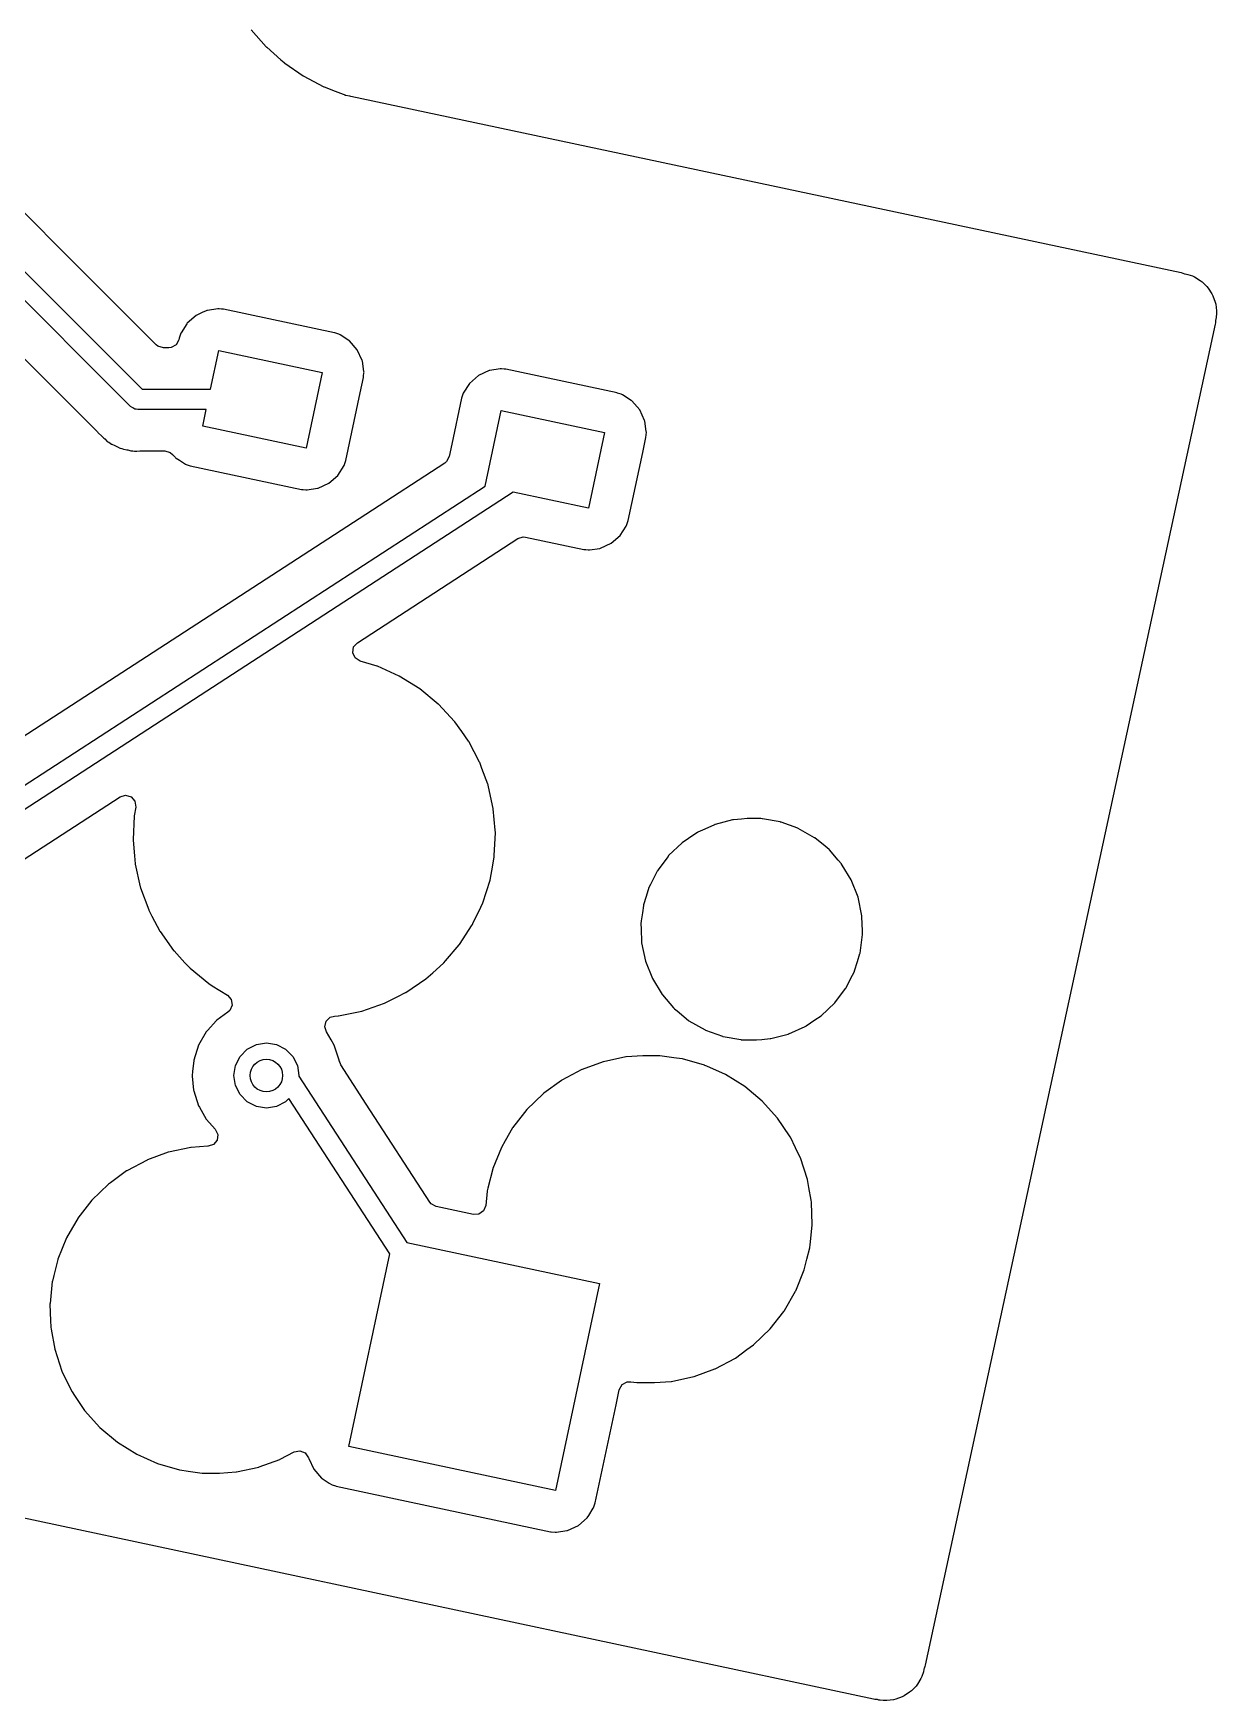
# Model space of a CAD drawing. Extents: x 3.26 to 8.16, y -5.38 to -2.28.
# Drawn here: x 7.589 to 8.162, y -5.38 to -4.573 of the extents above; entities that cross this region are included whole.
import ezdxf

# ---------------------------------------------------------------- set-up
doc = ezdxf.new("R2010")
doc.units = 0
doc.header["$MEASUREMENT"] = 0
doc.layers.add('BLACK', color=7, linetype='CONTINUOUS')

msp = doc.modelspace()

# ---------------------------------------------------------------- linework, layer by layer
at = {"layer": 'BLACK', "linetype": 'CONTINUOUS'}
for p, q in [((7.61789, -4.69269), (7.45758, -4.53238)), ((7.44123, -4.54434), (7.64179, -4.7449)), ((7.63627, -4.7533), (7.43571, -4.55274)), ((7.69456, -4.57104), (7.70193, -4.57924)), ((7.70193, -4.57924), (7.70193, -4.57924)), ((7.70193, -4.57924), (7.70202, -4.57935)), ((7.70202, -4.57935), (7.70213, -4.57945)), ((7.70213, -4.57945), (7.70213, -4.57945)), ((7.70213, -4.57945), (7.70901, -4.58549)), ((7.70901, -4.58549), (7.71052, -4.58682)), ((7.71052, -4.58682), (7.71064, -4.5869)), ((7.71064, -4.5869), (7.71064, -4.5869)), ((7.71064, -4.5869), (7.71099, -4.58714)), ((7.71099, -4.58714), (7.71983, -4.59324)), ((7.71983, -4.59324), (7.72984, -4.59853)), ((7.72984, -4.59853), (7.72997, -4.59858)), ((7.72997, -4.59858), (7.72997, -4.59858)), ((7.72997, -4.59858), (7.73531, -4.60064)), ((7.73531, -4.60064), (7.73917, -4.60213)), ((7.73917, -4.60213), (7.73966, -4.60235)), ((7.73966, -4.60235), (7.73969, -4.60237)), ((7.73969, -4.60237), (7.73974, -4.6024)), ((7.73974, -4.6024), (7.73974, -4.6024)), ((7.73974, -4.6024), (7.73991, -4.60248)), ((7.73991, -4.60248), (7.74009, -4.60255)), ((7.74009, -4.60255), (7.74009, -4.60255)), ((7.74009, -4.60255), (7.7402, -4.60258)), ((7.7402, -4.60258), (7.7402, -4.60258)), ((7.7402, -4.60258), (7.74038, -4.60264)), ((7.74038, -4.60264), (7.74226, -4.60296)), ((7.74226, -4.60296), (7.74273, -4.60304)), ((7.74273, -4.60304), (7.74293, -4.60308)), ((7.74293, -4.60308), (8.14484, -4.68851)), ((7.5245, -4.66985), (7.61992, -4.76527)), ((7.64863, -4.72343), (7.61789, -4.69269)), ((8.14484, -4.68851), (8.14557, -4.68872)), ((8.14557, -4.68872), (8.14645, -4.68906)), ((8.14645, -4.68906), (8.14681, -4.68909)), ((8.14681, -4.68909), (8.14681, -4.68909)), ((8.14681, -4.68909), (8.14681, -4.68909)), ((8.14681, -4.68909), (8.14799, -4.68933)), ((8.14799, -4.68933), (8.15032, -4.6901)), ((8.15032, -4.6901), (8.15133, -4.69057)), ((8.15133, -4.69057), (8.15408, -4.69224)), ((8.15408, -4.69224), (8.15495, -4.69292)), ((8.15495, -4.69292), (8.15726, -4.69516)), ((8.15726, -4.69516), (8.15797, -4.69602)), ((8.15797, -4.69602), (8.15972, -4.69871)), ((8.15972, -4.69871), (8.16022, -4.69971)), ((8.16022, -4.69971), (8.16132, -4.70273)), ((8.16132, -4.70273), (8.16159, -4.7038)), ((8.16159, -4.7038), (8.162, -4.70699)), ((7.66794, -4.70925), (7.66362, -4.71302)), ((7.67095, -4.70786), (7.66794, -4.70925)), ((7.67282, -4.70699), (7.67095, -4.70786)), ((7.67315, -4.70684), (7.67282, -4.70699)), ((7.67282, -4.70699), (7.67282, -4.70699)), ((7.67349, -4.70678), (7.67315, -4.70684)), ((7.67851, -4.70603), (7.67349, -4.70678)), ((7.67349, -4.70678), (7.67349, -4.70678)), ((7.67882, -4.70598), (7.67851, -4.70603)), ((7.67851, -4.70603), (7.67851, -4.70603)), ((7.67913, -4.70602), (7.67882, -4.70598)), ((7.68034, -4.70614), (7.67913, -4.70602)), ((7.67913, -4.70602), (7.67913, -4.70602)), ((7.68127, -4.70623), (7.68034, -4.70614)), ((7.73504, -4.71766), (7.68127, -4.70623)), ((8.16149, -4.71158), (8.16147, -4.71193)), ((8.16162, -4.71125), (8.16149, -4.71158)), ((8.1617, -4.7109), (8.16162, -4.71125)), ((8.1618, -4.71028), (8.16166, -4.71089)), ((8.16166, -4.71089), (8.1617, -4.7109)), ((8.16201, -4.7081), (8.1618, -4.71028)), ((8.162, -4.70699), (8.16201, -4.7081)), ((7.66054, -4.71785), (7.65977, -4.72019)), ((7.66071, -4.71759), (7.66054, -4.71785)), ((7.66343, -4.71332), (7.66071, -4.71759)), ((7.66362, -4.71302), (7.66343, -4.71332)), ((7.66343, -4.71332), (7.66343, -4.71332)), ((7.73516, -4.7177), (7.73504, -4.71766)), ((7.73708, -4.71833), (7.73516, -4.7177)), ((7.73516, -4.7177), (7.73516, -4.7177)), ((7.73738, -4.71843), (7.73708, -4.71833)), ((7.73708, -4.71833), (7.73708, -4.71833)), ((7.73764, -4.7186), (7.73738, -4.71843)), ((7.74191, -4.72133), (7.73764, -4.7186)), ((8.1613, -4.71344), (8.02091, -5.36234)), ((8.1614, -4.71278), (8.1613, -4.71344)), ((8.16147, -4.71193), (8.1614, -4.71278)), ((7.64946, -4.72409), (7.64863, -4.72343)), ((7.65214, -4.72488), (7.64946, -4.72409)), ((7.65476, -4.72488), (7.65214, -4.72488)), ((7.65583, -4.72476), (7.65476, -4.72488)), ((7.65828, -4.72341), (7.65583, -4.72476)), ((7.65961, -4.72095), (7.65828, -4.72341)), ((7.65974, -4.72033), (7.65961, -4.72095)), ((7.65977, -4.72019), (7.65974, -4.72033)), ((7.65974, -4.72033), (7.65974, -4.72033)), ((7.67498, -4.7449), (7.67896, -4.72621)), ((7.67896, -4.72621), (7.72902, -4.73685)), ((7.74221, -4.72152), (7.74191, -4.72133)), ((7.74191, -4.72133), (7.74191, -4.72133)), ((7.74598, -4.72584), (7.74221, -4.72152)), ((7.74839, -4.73104), (7.74598, -4.72584)), ((7.74845, -4.73139), (7.74839, -4.73104)), ((7.7492, -4.7364), (7.74845, -4.73139)), ((7.74845, -4.73139), (7.74845, -4.73139)), ((7.80985, -4.7359), (7.80465, -4.73831)), ((7.8102, -4.73584), (7.80985, -4.7359)), ((7.81522, -4.73509), (7.8102, -4.73584)), ((7.8102, -4.73584), (7.8102, -4.73584)), ((7.81553, -4.73504), (7.81522, -4.73509)), ((7.81522, -4.73509), (7.81522, -4.73509)), ((7.81584, -4.73507), (7.81553, -4.73504)), ((7.81705, -4.7352), (7.81584, -4.73507)), ((7.81584, -4.73507), (7.81584, -4.73507)), ((7.81798, -4.73529), (7.81705, -4.7352)), ((7.87175, -4.74672), (7.81798, -4.73529)), ((7.72902, -4.73685), (7.72124, -4.77344)), ((7.74739, -4.74672), (7.74897, -4.73929)), ((7.74897, -4.73929), (7.749, -4.73916)), ((7.74897, -4.73929), (7.74897, -4.73929)), ((7.749, -4.73916), (7.74906, -4.73854)), ((7.74906, -4.73854), (7.74921, -4.73702)), ((7.74925, -4.73671), (7.7492, -4.7364)), ((7.7492, -4.7364), (7.7492, -4.7364)), ((7.74921, -4.73702), (7.74925, -4.73671)), ((7.74921, -4.73702), (7.74921, -4.73702)), ((7.80033, -4.74208), (7.79725, -4.74691)), ((7.80465, -4.73831), (7.80033, -4.74208)), ((7.64179, -4.7449), (7.67498, -4.7449)), ((7.74043, -4.77945), (7.74739, -4.74672)), ((7.79648, -4.74925), (7.79176, -4.77146)), ((7.79725, -4.74691), (7.79648, -4.74925)), ((7.87187, -4.74676), (7.87175, -4.74672)), ((7.87379, -4.74739), (7.87187, -4.74676)), ((7.87187, -4.74676), (7.87187, -4.74676)), ((7.87408, -4.74749), (7.87379, -4.74739)), ((7.87379, -4.74739), (7.87379, -4.74739)), ((7.87435, -4.74766), (7.87408, -4.74749)), ((7.87862, -4.75039), (7.87435, -4.74766)), ((7.87892, -4.75058), (7.87862, -4.75039)), ((7.87862, -4.75039), (7.87862, -4.75039)), ((7.88269, -4.75489), (7.87892, -4.75058)), ((7.63734, -4.75388), (7.63627, -4.7533)), ((7.63835, -4.75454), (7.63734, -4.75388)), ((7.63861, -4.75458), (7.63835, -4.75454)), ((7.6387, -4.75463), (7.63861, -4.75458)), ((7.63888, -4.75462), (7.6387, -4.75463)), ((7.63975, -4.75474), (7.63888, -4.75462)), ((7.67289, -4.75474), (7.63975, -4.75474)), ((7.67118, -4.76279), (7.67289, -4.75474)), ((7.80791, -4.79178), (7.81567, -4.75527)), ((7.81567, -4.75527), (7.86573, -4.76591)), ((7.8851, -4.7601), (7.88269, -4.75489)), ((7.88515, -4.76045), (7.8851, -4.7601)), ((7.61992, -4.76527), (7.62022, -4.76559)), ((7.62022, -4.76559), (7.62038, -4.76585)), ((7.62038, -4.76585), (7.62061, -4.76606)), ((7.62061, -4.76606), (7.62234, -4.76768)), ((7.62234, -4.76768), (7.62245, -4.76779)), ((7.62245, -4.76779), (7.62323, -4.76857)), ((7.72124, -4.77344), (7.67118, -4.76279)), ((7.86573, -4.76591), (7.85795, -4.80249)), ((7.88415, -4.77555), (7.88568, -4.76835)), ((7.88591, -4.76546), (7.88515, -4.76045)), ((7.88515, -4.76045), (7.88515, -4.76045)), ((7.88568, -4.76835), (7.88571, -4.76822)), ((7.88568, -4.76835), (7.88568, -4.76835)), ((7.88571, -4.76822), (7.88595, -4.76577)), ((7.88595, -4.76577), (7.88591, -4.76546)), ((7.88591, -4.76546), (7.88591, -4.76546)), ((7.62323, -4.76857), (7.62335, -4.76867)), ((7.62335, -4.76867), (7.62371, -4.76897)), ((7.62371, -4.76897), (7.62498, -4.77016)), ((7.62498, -4.77016), (7.62525, -4.77031)), ((7.62525, -4.77031), (7.62525, -4.77031)), ((7.62525, -4.77031), (7.62567, -4.77055)), ((7.62567, -4.77055), (7.62632, -4.77097)), ((7.62632, -4.77097), (7.62695, -4.77146)), ((7.62695, -4.77146), (7.62724, -4.77158)), ((7.62724, -4.77158), (7.62724, -4.77159)), ((7.62724, -4.77159), (7.62855, -4.77215)), ((7.62855, -4.77215), (7.62897, -4.77236)), ((7.62897, -4.77236), (7.6305, -4.7732)), ((7.6305, -4.7732), (7.6308, -4.77327)), ((7.6308, -4.77327), (7.6308, -4.77327)), ((7.6308, -4.77327), (7.63127, -4.77339)), ((7.63127, -4.77339), (7.63201, -4.77365)), ((7.63201, -4.77365), (7.63274, -4.77396)), ((7.63274, -4.77396), (7.63305, -4.77401)), ((7.63305, -4.77401), (7.63305, -4.77401)), ((7.63305, -4.77401), (7.63446, -4.77424)), ((7.63446, -4.77424), (7.63491, -4.77433)), ((7.63491, -4.77433), (7.6363, -4.77469)), ((7.6363, -4.77469), (7.6366, -4.77476)), ((7.6366, -4.77476), (7.6374, -4.77476)), ((7.6374, -4.77476), (7.63817, -4.77482)), ((7.63817, -4.77482), (7.63896, -4.77495)), ((7.63896, -4.77495), (7.63927, -4.77492)), ((7.63927, -4.77492), (7.6407, -4.77479)), ((7.6407, -4.77479), (7.64116, -4.77476)), ((7.64116, -4.77476), (7.6528, -4.77476)), ((7.6528, -4.77476), (7.65548, -4.77555)), ((7.65548, -4.77555), (7.65653, -4.77646)), ((7.79176, -4.77146), (7.79047, -4.7775)), ((7.87714, -4.80851), (7.88415, -4.77555)), ((7.65653, -4.77646), (7.65776, -4.77786)), ((7.65776, -4.77786), (7.65776, -4.77786)), ((7.65776, -4.77786), (7.65799, -4.77813)), ((7.65799, -4.77813), (7.65829, -4.77832)), ((7.65829, -4.77832), (7.65829, -4.77832)), ((7.65829, -4.77832), (7.65986, -4.77932)), ((7.65986, -4.77932), (7.66283, -4.78121)), ((7.66283, -4.78121), (7.66312, -4.78131)), ((7.66312, -4.78131), (7.66312, -4.78131)), ((7.66312, -4.78131), (7.66458, -4.78179)), ((7.66458, -4.78179), (7.66517, -4.78198)), ((7.66517, -4.78198), (7.71894, -4.79341)), ((7.73658, -4.78662), (7.73966, -4.78179)), ((7.73966, -4.78179), (7.74043, -4.77945)), ((7.78832, -4.78063), (7.75007, -4.80547)), ((7.78915, -4.77996), (7.78832, -4.78063)), ((7.79047, -4.7775), (7.78915, -4.77996)), ((7.52674, -4.97437), (7.80791, -4.79178)), ((7.72706, -4.79281), (7.73226, -4.7904)), ((7.73226, -4.7904), (7.73658, -4.78662)), ((7.82144, -4.79473), (7.53039, -4.98374)), ((7.71894, -4.79341), (7.71986, -4.79351)), ((7.71986, -4.79351), (7.72108, -4.79363)), ((7.72108, -4.79363), (7.72108, -4.79363)), ((7.72108, -4.79363), (7.72139, -4.79366)), ((7.72139, -4.79366), (7.72169, -4.79361)), ((7.72169, -4.79361), (7.72671, -4.79286)), ((7.72169, -4.79361), (7.72169, -4.79361)), ((7.72671, -4.79286), (7.72706, -4.79281)), ((7.72671, -4.79286), (7.72671, -4.79286)), ((7.85795, -4.80249), (7.82144, -4.79473)), ((7.75007, -4.80547), (7.57454, -4.91947)), ((7.87637, -4.81085), (7.87714, -4.80851)), ((7.82366, -4.81716), (7.82634, -4.81636)), ((7.82634, -4.81636), (7.8274, -4.81647)), ((7.8274, -4.81647), (7.85564, -4.82247)), ((7.86897, -4.81946), (7.87329, -4.81568)), ((7.87329, -4.81568), (7.87612, -4.81124)), ((7.87612, -4.81124), (7.87621, -4.81111)), ((7.87621, -4.81111), (7.87637, -4.81085)), ((7.87621, -4.81111), (7.87621, -4.81111)), ((7.74604, -4.86757), (7.82366, -4.81716)), ((7.85564, -4.82247), (7.85657, -4.82256)), ((7.85657, -4.82256), (7.85779, -4.82269)), ((7.85779, -4.82269), (7.85779, -4.82269)), ((7.85779, -4.82269), (7.85809, -4.82272)), ((7.85809, -4.82272), (7.8584, -4.82267)), ((7.8584, -4.82267), (7.86342, -4.82192)), ((7.8584, -4.82267), (7.8584, -4.82267)), ((7.86342, -4.82192), (7.86377, -4.82187)), ((7.86342, -4.82192), (7.86342, -4.82192)), ((7.86377, -4.82187), (7.86897, -4.81946)), ((7.74383, -4.87242), (7.74423, -4.86965)), ((7.74498, -4.87496), (7.74383, -4.87242)), ((7.74423, -4.86965), (7.74604, -4.86757)), ((7.74732, -4.87648), (7.74498, -4.87496)), ((7.75557, -4.87894), (7.74732, -4.87648)), ((7.75572, -4.87899), (7.75557, -4.87894)), ((7.75557, -4.87894), (7.75557, -4.87894)), ((7.76633, -4.88375), (7.75572, -4.87899)), ((7.77621, -4.88988), (7.76633, -4.88375)), ((7.78519, -4.89726), (7.77621, -4.88988)), ((7.78531, -4.89738), (7.78519, -4.89726)), ((7.79301, -4.90564), (7.78531, -4.89738)), ((7.79312, -4.90576), (7.79301, -4.90564)), ((7.79301, -4.90564), (7.79301, -4.90564)), ((7.79322, -4.9059), (7.79312, -4.90576)), ((7.79655, -4.91058), (7.79322, -4.9059)), ((7.79322, -4.9059), (7.79322, -4.9059)), ((7.79986, -4.91524), (7.79655, -4.91058)), ((7.79993, -4.91539), (7.79986, -4.91524)), ((7.80518, -4.92534), (7.79993, -4.91539)), ((7.80528, -4.92553), (7.80518, -4.92534)), ((7.80635, -4.92842), (7.80528, -4.92553)), ((7.80913, -4.93598), (7.80635, -4.92842)), ((7.80929, -4.93644), (7.80913, -4.93598)), ((7.80933, -4.9366), (7.80929, -4.93644)), ((7.81152, -4.9464), (7.80933, -4.9366)), ((7.80933, -4.9366), (7.80933, -4.9366)), ((7.55096, -4.99425), (7.63115, -4.94218)), ((7.63115, -4.94218), (7.63383, -4.94137)), ((7.63383, -4.94137), (7.63652, -4.94215)), ((7.63652, -4.94215), (7.63836, -4.94425)), ((7.63836, -4.94425), (7.63874, -4.94721)), ((7.63797, -4.95159), (7.63746, -4.9628)), ((7.63798, -4.95142), (7.63797, -4.95159)), ((7.63797, -4.95159), (7.63797, -4.95159)), ((7.63874, -4.94721), (7.63798, -4.95142)), ((7.81183, -4.94778), (7.81152, -4.9464)), ((7.81185, -4.94795), (7.81183, -4.94778)), ((7.81275, -4.95825), (7.81185, -4.94795)), ((7.9277, -4.95333), (7.91931, -4.95551)), ((7.9279, -4.95328), (7.9277, -4.95333)), ((7.9277, -4.95333), (7.9277, -4.95333)), ((7.92811, -4.95326), (7.9279, -4.95328)), ((7.93204, -4.95293), (7.92811, -4.95326)), ((7.92811, -4.95326), (7.92811, -4.95326)), ((7.93467, -4.9527), (7.93204, -4.95293)), ((7.94105, -4.9527), (7.93467, -4.9527)), ((7.94111, -4.95271), (7.94105, -4.9527)), ((7.94131, -4.95271), (7.94111, -4.95271)), ((7.94111, -4.95271), (7.94111, -4.95271)), ((7.94201, -4.95275), (7.94131, -4.95271)), ((7.94217, -4.95278), (7.94201, -4.95275)), ((7.95074, -4.95433), (7.94217, -4.95278)), ((7.94217, -4.95278), (7.94217, -4.95278)), ((7.81233, -4.97063), (7.81284, -4.95953)), ((7.81284, -4.95937), (7.81275, -4.95825)), ((7.81284, -4.95953), (7.81284, -4.95937)), ((7.81284, -4.95953), (7.81284, -4.95953)), ((7.90947, -4.9602), (7.90329, -4.96436)), ((7.91065, -4.95941), (7.90947, -4.9602)), ((7.91066, -4.95941), (7.91065, -4.95941)), ((7.91083, -4.95929), (7.91066, -4.95941)), ((7.91421, -4.95777), (7.91083, -4.95929)), ((7.91892, -4.95565), (7.91421, -4.95777)), ((7.91911, -4.95556), (7.91892, -4.95565)), ((7.91892, -4.95565), (7.91892, -4.95565)), ((7.91931, -4.95551), (7.91911, -4.95556)), ((7.91931, -4.95551), (7.91931, -4.95551)), ((7.95094, -4.95436), (7.95074, -4.95433)), ((7.95074, -4.95433), (7.95074, -4.95433)), ((7.95114, -4.95444), (7.95094, -4.95436)), ((7.95928, -4.95739), (7.95114, -4.95444)), ((7.95114, -4.95444), (7.95114, -4.95444)), ((7.95948, -4.95746), (7.95928, -4.95739)), ((7.95928, -4.95739), (7.95928, -4.95739)), ((7.96738, -4.96196), (7.95948, -4.95746)), ((7.96754, -4.96209), (7.96738, -4.96196)), ((7.63746, -4.9628), (7.63745, -4.96304)), ((7.63745, -4.96304), (7.63747, -4.9632)), ((7.63747, -4.9632), (7.63747, -4.9632)), ((7.63747, -4.9632), (7.63813, -4.9708)), ((7.90329, -4.96436), (7.89672, -4.97063)), ((7.97241, -4.96608), (7.96754, -4.96209)), ((7.96754, -4.96209), (7.96754, -4.96209)), ((7.9744, -4.96772), (7.97241, -4.96608)), ((7.97454, -4.96787), (7.9744, -4.96772)), ((7.97876, -4.97274), (7.97454, -4.96787)), ((7.97454, -4.96787), (7.97454, -4.96787)), ((7.63813, -4.9708), (7.63847, -4.97462)), ((7.63847, -4.97462), (7.6385, -4.97478)), ((7.6385, -4.97478), (7.6385, -4.97478)), ((7.6385, -4.97478), (7.64096, -4.98577)), ((7.81026, -4.98242), (7.81154, -4.97528)), ((7.81154, -4.97528), (7.81229, -4.97114)), ((7.81229, -4.97114), (7.81232, -4.97098)), ((7.81229, -4.97114), (7.81229, -4.97114)), ((7.81232, -4.97098), (7.81233, -4.97063)), ((7.89121, -4.97811), (7.8879, -4.98461)), ((7.8913, -4.97792), (7.89121, -4.97811)), ((7.89194, -4.97706), (7.8913, -4.97792)), ((7.89643, -4.97103), (7.89194, -4.97706)), ((7.89672, -4.97063), (7.89643, -4.97103)), ((7.98035, -4.97457), (7.97876, -4.97274)), ((7.98046, -4.97475), (7.98035, -4.97457)), ((7.98078, -4.97528), (7.98046, -4.97475)), ((7.98046, -4.97475), (7.98046, -4.97475)), ((7.98506, -4.98234), (7.98078, -4.97528)), ((7.64096, -4.98577), (7.641, -4.98597)), ((7.641, -4.98597), (7.64106, -4.98612)), ((7.64106, -4.98612), (7.64106, -4.98612)), ((7.64106, -4.98612), (7.64109, -4.98622)), ((7.8067, -4.99349), (7.81026, -4.98242)), ((7.88718, -4.98601), (7.88585, -4.99032)), ((7.8879, -4.98461), (7.88718, -4.98601)), ((7.9884, -4.99079), (7.98506, -4.98234)), ((7.64109, -4.98622), (7.64502, -4.99688)), ((7.80575, -4.99551), (7.8067, -4.99349)), ((7.88585, -4.99032), (7.88455, -4.99449)), ((7.99026, -4.99968), (7.9884, -4.99079)), ((7.64502, -4.99688), (7.64509, -4.99702)), ((7.64509, -4.99702), (7.64509, -4.99702)), ((7.64509, -4.99702), (7.6466, -4.99989)), ((7.6466, -4.99989), (7.65044, -5.00716)), ((7.80196, -5.00348), (7.80575, -4.99551)), ((7.88349, -5.00221), (7.8833, -5.00369)), ((7.88402, -4.99825), (7.88349, -5.00221)), ((7.88449, -4.99469), (7.88402, -4.99825)), ((7.88455, -4.99449), (7.88449, -4.99469)), ((7.88455, -4.99449), (7.88455, -4.99449)), ((7.99029, -5.00032), (7.99026, -4.99968)), ((7.99054, -5.00702), (7.99029, -5.00032)), ((7.65044, -5.00716), (7.65053, -5.0073)), ((7.65053, -5.0073), (7.65708, -5.01651)), ((7.79547, -5.01361), (7.80163, -5.00413)), ((7.80163, -5.00413), (7.80172, -5.004)), ((7.80163, -5.00413), (7.80163, -5.00413)), ((7.80172, -5.004), (7.80186, -5.00369)), ((7.80186, -5.00369), (7.80196, -5.00348)), ((7.8833, -5.00369), (7.88331, -5.0039)), ((7.88331, -5.0039), (7.88338, -5.00577)), ((7.88331, -5.0039), (7.88331, -5.0039)), ((7.88338, -5.00577), (7.88364, -5.01277)), ((7.98941, -5.01776), (7.99061, -5.00875)), ((7.99061, -5.00875), (7.99054, -5.00702)), ((7.65708, -5.01651), (7.65708, -5.01651)), ((7.65708, -5.01651), (7.65717, -5.01664)), ((7.65717, -5.01664), (7.65729, -5.01676)), ((7.65729, -5.01676), (7.65729, -5.01676)), ((7.65729, -5.01676), (7.66259, -5.02245)), ((7.78875, -5.02149), (7.79528, -5.01387)), ((7.79528, -5.01387), (7.79538, -5.01375)), ((7.79528, -5.01387), (7.79528, -5.01387)), ((7.79538, -5.01375), (7.79547, -5.01361)), ((7.79547, -5.01361), (7.79547, -5.01361)), ((7.88364, -5.01277), (7.8855, -5.02166)), ((7.98814, -5.02185), (7.98935, -5.01796)), ((7.98935, -5.01796), (7.98941, -5.01776)), ((7.98935, -5.01796), (7.98935, -5.01796)), ((7.66259, -5.02245), (7.6651, -5.02514)), ((7.6651, -5.02514), (7.67409, -5.03252)), ((7.78253, -5.0273), (7.7877, -5.02268)), ((7.7877, -5.02268), (7.78782, -5.02257)), ((7.78782, -5.02257), (7.78875, -5.02149)), ((7.8855, -5.02166), (7.88884, -5.03011)), ((7.98662, -5.02662), (7.98672, -5.02643)), ((7.98672, -5.02643), (7.98814, -5.02185)), ((7.67409, -5.03252), (7.67575, -5.03355)), ((7.67575, -5.03355), (7.68309, -5.03811)), ((7.76954, -5.03686), (7.77915, -5.03032)), ((7.77915, -5.03032), (7.78253, -5.0273)), ((7.88884, -5.03011), (7.89355, -5.03787)), ((7.98248, -5.0347), (7.9826, -5.03453)), ((7.9826, -5.03453), (7.9848, -5.03021)), ((7.9848, -5.03021), (7.98662, -5.02662)), ((7.98662, -5.02662), (7.98662, -5.02662)), ((7.68309, -5.03811), (7.68495, -5.04019)), ((7.68495, -5.04019), (7.6854, -5.04295)), ((7.74815, -5.04585), (7.75914, -5.04206)), ((7.75914, -5.04206), (7.76563, -5.03881)), ((7.76563, -5.03881), (7.76939, -5.03693)), ((7.76939, -5.03693), (7.76954, -5.03686)), ((7.76939, -5.03693), (7.76939, -5.03693)), ((7.89355, -5.03787), (7.89369, -5.03803)), ((7.89369, -5.03803), (7.89908, -5.04424)), ((7.97061, -5.04808), (7.97718, -5.04181)), ((7.97718, -5.04181), (7.98226, -5.03499)), ((7.98226, -5.03499), (7.98248, -5.0347)), ((7.98248, -5.0347), (7.98248, -5.0347)), ((7.67775, -5.0505), (7.67365, -5.05505)), ((7.67793, -5.0503), (7.67775, -5.0505)), ((7.67775, -5.0505), (7.67775, -5.0505)), ((7.68339, -5.04633), (7.67793, -5.0503)), ((7.68428, -5.04551), (7.68339, -5.04633)), ((7.6854, -5.04295), (7.68428, -5.04551)), ((7.73093, -5.05078), (7.73293, -5.04883)), ((7.73293, -5.04883), (7.73492, -5.04827)), ((7.73492, -5.04827), (7.73675, -5.04815)), ((7.73675, -5.04815), (7.73691, -5.04811)), ((7.73691, -5.04811), (7.74252, -5.04698)), ((7.73691, -5.04811), (7.73691, -5.04811)), ((7.74252, -5.04698), (7.74815, -5.04585)), ((7.89908, -5.04424), (7.8995, -5.04473)), ((7.8995, -5.04473), (7.9008, -5.0458)), ((7.9008, -5.0458), (7.90637, -5.05036)), ((7.90637, -5.05036), (7.90637, -5.05036)), ((7.90637, -5.05036), (7.90653, -5.05049)), ((7.90653, -5.05049), (7.91442, -5.05498)), ((7.96325, -5.05304), (7.96754, -5.05015)), ((7.96754, -5.05015), (7.97061, -5.04808)), ((7.6729, -5.05589), (7.66914, -5.0624)), ((7.67365, -5.05505), (7.6729, -5.05589)), ((7.73029, -5.0535), (7.73093, -5.05078)), ((7.73114, -5.05586), (7.73029, -5.0535)), ((7.73109, -5.05589), (7.73114, -5.05586)), ((7.73331, -5.05973), (7.73109, -5.05589)), ((7.91442, -5.05498), (7.91462, -5.05505)), ((7.91462, -5.05505), (7.91462, -5.05505)), ((7.91462, -5.05505), (7.92276, -5.05801)), ((7.92276, -5.05801), (7.92276, -5.05801)), ((7.92276, -5.05801), (7.92296, -5.05808)), ((7.92296, -5.05808), (7.92317, -5.05812)), ((7.92317, -5.05812), (7.92317, -5.05812)), ((7.92317, -5.05812), (7.93174, -5.05967)), ((7.94621, -5.05912), (7.95459, -5.05694)), ((7.95459, -5.05694), (7.95479, -5.05689)), ((7.95459, -5.05694), (7.95459, -5.05694)), ((7.95479, -5.05689), (7.95498, -5.0568)), ((7.95498, -5.0568), (7.96288, -5.05324)), ((7.95498, -5.0568), (7.95498, -5.0568)), ((7.96288, -5.05324), (7.96307, -5.05316)), ((7.96307, -5.05316), (7.96325, -5.05304)), ((7.96325, -5.05304), (7.96325, -5.05304)), ((7.66914, -5.0624), (7.66681, -5.06955)), ((7.68925, -5.06777), (7.69274, -5.06429)), ((7.69274, -5.06429), (7.69713, -5.06205)), ((7.69713, -5.06205), (7.70199, -5.06128)), ((7.70199, -5.06128), (7.70686, -5.06205)), ((7.70686, -5.06205), (7.71125, -5.06429)), ((7.71125, -5.06429), (7.71473, -5.06777)), ((7.73485, -5.0624), (7.73331, -5.05973)), ((7.73717, -5.06955), (7.73485, -5.0624)), ((7.93174, -5.05967), (7.93174, -5.05967)), ((7.93174, -5.05967), (7.9319, -5.0597)), ((7.9319, -5.0597), (7.9326, -5.05973)), ((7.9326, -5.05973), (7.93279, -5.05974)), ((7.93279, -5.05974), (7.93279, -5.05974)), ((7.93279, -5.05974), (7.93285, -5.05974)), ((7.93285, -5.05974), (7.93923, -5.05974)), ((7.93923, -5.05974), (7.94187, -5.05952)), ((7.94187, -5.05952), (7.94579, -5.05919)), ((7.94579, -5.05919), (7.946, -5.05917)), ((7.94579, -5.05919), (7.94579, -5.05919)), ((7.946, -5.05917), (7.9462, -5.05912)), ((7.9462, -5.05912), (7.94621, -5.05912)), ((7.66679, -5.06981), (7.66623, -5.07512)), ((7.66681, -5.06955), (7.66679, -5.06981)), ((7.66679, -5.06981), (7.66679, -5.06981)), ((7.68625, -5.07703), (7.68702, -5.07216)), ((7.68702, -5.07216), (7.68925, -5.06777)), ((7.71473, -5.06777), (7.71697, -5.07216)), ((7.71697, -5.07216), (7.71774, -5.07703)), ((7.7372, -5.06981), (7.73717, -5.06955)), ((7.73725, -5.07007), (7.7372, -5.06981)), ((7.73732, -5.07005), (7.73725, -5.07007)), ((7.73796, -5.07187), (7.73732, -5.07005)), ((7.75027, -5.09082), (7.73796, -5.07187)), ((7.85476, -5.07413), (7.845, -5.07932)), ((7.85492, -5.07407), (7.85476, -5.07413)), ((7.86499, -5.0704), (7.85492, -5.07407)), ((7.85492, -5.07407), (7.85492, -5.07407)), ((7.86515, -5.07034), (7.86499, -5.0704)), ((7.86499, -5.0704), (7.86499, -5.0704)), ((7.87597, -5.06804), (7.86515, -5.07034)), ((7.87614, -5.06803), (7.87597, -5.06804)), ((7.88415, -5.06747), (7.87614, -5.06803)), ((7.87614, -5.06803), (7.87614, -5.06803)), ((7.88424, -5.06747), (7.88415, -5.06747)), ((7.88415, -5.06747), (7.88415, -5.06747)), ((7.89253, -5.06747), (7.88424, -5.06747)), ((7.89926, -5.06841), (7.89253, -5.06747)), ((7.90331, -5.06898), (7.89926, -5.06841)), ((7.90348, -5.06901), (7.90331, -5.06898)), ((7.90331, -5.06898), (7.90331, -5.06898)), ((7.91411, -5.07205), (7.90348, -5.06901)), ((7.91427, -5.07212), (7.91411, -5.07205)), ((7.9152, -5.07254), (7.91427, -5.07212)), ((7.91427, -5.07212), (7.91427, -5.07212)), ((7.92422, -5.07655), (7.9152, -5.07254)), ((7.66623, -5.07512), (7.66603, -5.07703)), ((7.66603, -5.07703), (7.66606, -5.07729)), ((7.66606, -5.07729), (7.66677, -5.08405)), ((7.68702, -5.0819), (7.68625, -5.07703)), ((7.68925, -5.08629), (7.68702, -5.0819)), ((7.71774, -5.07703), (7.71768, -5.0774)), ((7.71768, -5.0774), (7.76995, -5.15789)), ((7.84486, -5.07942), (7.83632, -5.08562)), ((7.845, -5.07932), (7.84486, -5.07942)), ((7.84486, -5.07942), (7.84486, -5.07942)), ((7.93359, -5.08241), (7.92422, -5.07655)), ((7.94207, -5.08952), (7.93359, -5.08241)), ((7.66677, -5.08405), (7.66681, -5.08451)), ((7.66681, -5.08451), (7.66914, -5.09166)), ((7.69274, -5.08977), (7.68925, -5.08629)), ((7.69713, -5.09201), (7.69274, -5.08977)), ((7.71125, -5.08977), (7.70686, -5.09201)), ((7.7129, -5.08812), (7.71125, -5.08977)), ((7.7617, -5.16325), (7.7129, -5.08812)), ((7.7811, -5.1383), (7.75027, -5.09082)), ((7.83605, -5.08582), (7.82809, -5.0935)), ((7.83632, -5.08562), (7.83605, -5.08582)), ((7.94947, -5.09774), (7.94207, -5.08952)), ((7.66914, -5.09166), (7.66927, -5.09188)), ((7.66927, -5.09188), (7.66927, -5.09188)), ((7.66927, -5.09188), (7.66956, -5.09239)), ((7.66956, -5.09239), (7.6729, -5.09817)), ((7.6729, -5.09817), (7.67307, -5.09836)), ((7.67307, -5.09836), (7.67307, -5.09836)), ((7.67307, -5.09836), (7.67723, -5.10299)), ((7.70199, -5.09278), (7.69713, -5.09201)), ((7.70686, -5.09201), (7.70199, -5.09278)), ((7.82809, -5.0935), (7.82289, -5.10016)), ((7.95217, -5.10175), (7.94947, -5.09774)), ((7.67723, -5.10299), (7.67844, -5.10551)), ((7.67844, -5.10551), (7.6781, -5.10828)), ((7.8212, -5.10237), (7.8176, -5.1086)), ((7.82129, -5.10222), (7.8212, -5.10237)), ((7.8212, -5.10237), (7.8212, -5.10237)), ((7.82165, -5.10175), (7.82129, -5.10222)), ((7.82289, -5.10016), (7.82165, -5.10175)), ((7.95555, -5.10676), (7.95217, -5.10175)), ((7.95565, -5.10691), (7.95555, -5.10676)), ((7.95555, -5.10676), (7.95555, -5.10676)), ((7.95811, -5.11195), (7.95565, -5.10691)), ((7.65443, -5.1142), (7.64437, -5.11786)), ((7.6546, -5.11414), (7.65443, -5.1142)), ((7.65443, -5.1142), (7.65443, -5.1142)), ((7.66541, -5.11184), (7.6546, -5.11414)), ((7.66558, -5.11183), (7.66541, -5.11184)), ((7.66559, -5.11183), (7.66558, -5.11183)), ((7.6736, -5.11127), (7.66559, -5.11183)), ((7.67368, -5.11126), (7.6736, -5.11127)), ((7.6736, -5.11127), (7.6736, -5.11127)), ((7.67373, -5.11126), (7.67368, -5.11126)), ((7.67631, -5.11043), (7.67373, -5.11126)), ((7.6781, -5.10828), (7.67631, -5.11043)), ((7.81576, -5.11179), (7.81161, -5.12205)), ((7.8176, -5.1086), (7.81576, -5.11179)), ((7.95993, -5.11569), (7.95811, -5.11195)), ((7.6343, -5.12321), (7.62646, -5.12891)), ((7.63444, -5.12311), (7.6343, -5.12321)), ((7.6343, -5.12321), (7.6343, -5.12321)), ((7.6442, -5.11792), (7.63444, -5.12311)), ((7.64437, -5.11786), (7.6442, -5.11792)), ((7.64437, -5.11786), (7.64437, -5.11786)), ((7.81157, -5.12221), (7.80925, -5.13152)), ((7.81161, -5.12205), (7.81157, -5.12221)), ((7.81157, -5.12221), (7.81157, -5.12221)), ((7.9605, -5.11685), (7.95993, -5.11569)), ((7.96391, -5.12736), (7.9605, -5.11685)), ((7.62549, -5.12961), (7.61754, -5.13729)), ((7.62646, -5.12891), (7.62549, -5.12961)), ((7.96459, -5.13117), (7.96391, -5.12736)), ((7.96567, -5.13729), (7.96459, -5.13117)), ((7.61754, -5.13729), (7.61073, -5.14601)), ((7.78177, -5.13913), (7.7811, -5.1383)), ((7.78423, -5.14046), (7.78177, -5.13913)), ((7.80892, -5.13295), (7.80818, -5.13994)), ((7.80894, -5.13278), (7.80892, -5.13295)), ((7.80892, -5.13295), (7.80892, -5.13295)), ((7.80925, -5.13152), (7.80894, -5.13278)), ((7.96583, -5.13826), (7.96567, -5.13729)), ((7.96584, -5.13843), (7.96583, -5.13826)), ((7.96621, -5.14913), (7.96584, -5.13843)), ((7.96584, -5.13843), (7.96584, -5.13843)), ((7.61064, -5.14616), (7.60809, -5.15058)), ((7.61073, -5.14601), (7.61064, -5.14616)), ((7.61064, -5.14616), (7.61064, -5.14616)), ((7.80222, -5.14428), (7.78423, -5.14046)), ((7.80483, -5.14413), (7.80222, -5.14428)), ((7.80712, -5.14253), (7.80483, -5.14413)), ((7.80818, -5.13994), (7.80712, -5.14253)), ((7.6052, -5.15559), (7.60106, -5.16584)), ((7.60809, -5.15058), (7.6052, -5.15559)), ((7.9652, -5.15903), (7.9662, -5.14948)), ((7.9662, -5.14948), (7.96622, -5.14931)), ((7.9662, -5.14948), (7.9662, -5.14948)), ((7.96622, -5.14931), (7.96621, -5.14913)), ((7.74186, -5.25656), (7.7617, -5.16325)), ((7.76995, -5.15789), (7.86327, -5.17772)), ((7.96369, -5.16584), (7.96502, -5.16047)), ((7.96502, -5.16047), (7.96506, -5.16031)), ((7.96502, -5.16047), (7.96502, -5.16047)), ((7.96506, -5.16031), (7.9652, -5.15903)), ((7.60101, -5.16601), (7.59909, -5.17373)), ((7.60106, -5.16584), (7.60101, -5.16601)), ((7.60101, -5.16601), (7.60101, -5.16601)), ((7.95825, -5.18129), (7.96239, -5.17104)), ((7.96239, -5.17104), (7.96369, -5.16584)), ((7.59836, -5.17674), (7.59724, -5.1874)), ((7.59838, -5.17657), (7.59836, -5.17674)), ((7.59836, -5.17674), (7.59836, -5.17674)), ((7.59909, -5.17373), (7.59838, -5.17657)), ((7.86327, -5.17772), (7.84199, -5.27785)), ((7.59724, -5.1874), (7.59722, -5.18757)), ((7.59722, -5.18757), (7.59723, -5.18774)), ((7.59723, -5.18774), (7.59723, -5.18774)), ((7.59723, -5.18774), (7.59751, -5.19578)), ((7.9528, -5.19072), (7.95816, -5.18144)), ((7.95816, -5.18144), (7.95825, -5.18129)), ((7.59751, -5.19578), (7.59761, -5.19862)), ((7.94591, -5.19958), (7.95242, -5.19125)), ((7.95242, -5.19125), (7.95261, -5.191)), ((7.95261, -5.191), (7.95272, -5.19087)), ((7.95261, -5.191), (7.95261, -5.191)), ((7.95272, -5.19087), (7.9528, -5.19072)), ((7.9528, -5.19072), (7.9528, -5.19072)), ((7.59761, -5.19862), (7.59764, -5.19879)), ((7.59764, -5.19879), (7.59764, -5.19879)), ((7.59764, -5.19879), (7.5978, -5.1997)), ((7.5978, -5.1997), (7.59953, -5.20951)), ((7.93795, -5.20726), (7.94591, -5.19958)), ((7.59953, -5.20951), (7.60295, -5.22003)), ((7.92901, -5.21376), (7.93463, -5.20968)), ((7.93463, -5.20968), (7.93781, -5.20737)), ((7.93781, -5.20737), (7.93795, -5.20726)), ((7.93781, -5.20737), (7.93781, -5.20737)), ((7.60295, -5.22003), (7.60302, -5.22019)), ((7.60302, -5.22019), (7.60302, -5.22019)), ((7.60302, -5.22019), (7.60427, -5.22274)), ((7.90901, -5.22268), (7.91908, -5.21902)), ((7.91908, -5.21902), (7.91924, -5.21896)), ((7.91908, -5.21902), (7.91908, -5.21902)), ((7.91924, -5.21896), (7.92901, -5.21376)), ((7.60427, -5.22274), (7.6078, -5.22997)), ((7.87282, -5.22906), (7.87415, -5.2266)), ((7.87415, -5.2266), (7.8766, -5.22525)), ((7.8766, -5.22525), (7.87836, -5.22518)), ((7.87836, -5.22518), (7.88124, -5.22558)), ((7.88124, -5.22558), (7.88147, -5.22562)), ((7.88147, -5.22562), (7.88976, -5.22562)), ((7.88976, -5.22562), (7.88985, -5.22561)), ((7.88985, -5.22561), (7.89786, -5.22505)), ((7.88985, -5.22561), (7.88985, -5.22561)), ((7.89786, -5.22505), (7.89803, -5.22504)), ((7.89786, -5.22505), (7.89786, -5.22505)), ((7.89803, -5.22504), (7.90885, -5.22274)), ((7.90885, -5.22274), (7.90901, -5.22268)), ((7.90901, -5.22268), (7.90901, -5.22268)), ((7.6078, -5.22997), (7.60789, -5.23011)), ((7.60789, -5.23011), (7.60789, -5.23011)), ((7.60789, -5.23011), (7.60906, -5.23184)), ((7.60906, -5.23184), (7.61398, -5.23914)), ((7.87125, -5.23646), (7.87282, -5.22906)), ((7.61398, -5.23914), (7.62138, -5.24736)), ((7.86117, -5.28386), (7.87125, -5.23646)), ((7.62138, -5.24736), (7.62985, -5.25446)), ((7.99594, -5.37883), (7.42393, -5.25695)), ((7.62985, -5.25446), (7.63923, -5.26032)), ((7.63923, -5.26032), (7.64933, -5.26482)), ((7.70869, -5.26275), (7.71539, -5.25919)), ((7.71539, -5.25919), (7.71813, -5.25862)), ((7.71813, -5.25862), (7.72073, -5.25963)), ((7.72073, -5.25963), (7.72245, -5.26211)), ((7.84199, -5.27785), (7.74186, -5.25656)), ((7.64933, -5.26482), (7.65996, -5.26787)), ((7.65996, -5.26787), (7.66013, -5.2679)), ((7.66013, -5.2679), (7.66014, -5.2679)), ((7.66014, -5.2679), (7.66419, -5.26846)), ((7.66419, -5.26846), (7.67091, -5.26941)), ((7.68748, -5.26883), (7.69829, -5.26653)), ((7.69829, -5.26653), (7.69846, -5.26647)), ((7.69846, -5.26647), (7.70852, -5.26281)), ((7.69846, -5.26647), (7.69846, -5.26647)), ((7.70852, -5.26281), (7.70869, -5.26275)), ((7.70852, -5.26281), (7.70852, -5.26281)), ((7.72245, -5.26211), (7.72249, -5.26238)), ((7.72249, -5.26238), (7.7249, -5.26758)), ((7.7249, -5.26758), (7.72867, -5.2719)), ((7.67091, -5.26941), (7.67921, -5.26941)), ((7.67921, -5.26941), (7.67929, -5.2694)), ((7.67929, -5.2694), (7.6873, -5.26884)), ((7.67929, -5.2694), (7.67929, -5.2694)), ((7.6873, -5.26884), (7.68748, -5.26883)), ((7.6873, -5.26884), (7.6873, -5.26884)), ((7.72867, -5.2719), (7.72897, -5.27209)), ((7.72897, -5.27209), (7.72897, -5.27209)), ((7.72897, -5.27209), (7.73233, -5.27424)), ((7.73233, -5.27424), (7.7335, -5.27498)), ((7.7335, -5.27498), (7.7338, -5.27508)), ((7.7338, -5.27508), (7.7338, -5.27508)), ((7.7338, -5.27508), (7.73548, -5.27563)), ((7.73548, -5.27563), (7.73584, -5.27575)), ((7.73584, -5.27575), (7.76216, -5.28135)), ((7.76216, -5.28135), (7.83955, -5.2978)), ((7.8604, -5.2862), (7.86117, -5.28386)), ((7.853, -5.29481), (7.85732, -5.29104)), ((7.85732, -5.29104), (7.85801, -5.28995)), ((7.85801, -5.28995), (7.86024, -5.28646)), ((7.86024, -5.28646), (7.8604, -5.2862)), ((7.83955, -5.2978), (7.83955, -5.2978)), ((7.83955, -5.2978), (7.83968, -5.29782)), ((7.83968, -5.29782), (7.83981, -5.29784)), ((7.83981, -5.29784), (7.83981, -5.29784)), ((7.83981, -5.29784), (7.84182, -5.29804)), ((7.84182, -5.29804), (7.84182, -5.29804)), ((7.84182, -5.29804), (7.84213, -5.29807)), ((7.84213, -5.29807), (7.84243, -5.29803)), ((7.84243, -5.29803), (7.84745, -5.29727)), ((7.84243, -5.29803), (7.84243, -5.29803)), ((7.84745, -5.29727), (7.8478, -5.29722)), ((7.84745, -5.29727), (7.84745, -5.29727)), ((7.8478, -5.29722), (7.853, -5.29481)), ((8.02031, -5.36434), (8.02007, -5.36552)), ((8.02034, -5.36399), (8.02031, -5.36434)), ((8.02031, -5.36434), (8.02031, -5.36434)), ((8.02069, -5.36306), (8.02034, -5.36399)), ((8.02091, -5.36234), (8.02069, -5.36306)), ((8.01648, -5.37249), (8.01424, -5.37479)), ((8.01716, -5.37161), (8.01648, -5.37249)), ((8.01883, -5.36886), (8.01716, -5.37161)), ((8.0193, -5.36785), (8.01883, -5.36886)), ((8.02007, -5.36552), (8.0193, -5.36785)), ((7.99658, -5.37893), (7.99594, -5.37883)), ((7.99782, -5.37903), (7.99658, -5.37893)), ((7.99815, -5.37915), (7.99782, -5.37903)), ((7.9985, -5.37923), (7.99815, -5.37915)), ((7.9991, -5.37933), (7.9985, -5.37923)), ((8.00057, -5.37947), (7.9991, -5.37933)), ((8.00129, -5.37954), (8.00057, -5.37947)), ((8.0024, -5.37952), (8.00129, -5.37954)), ((8.00559, -5.37912), (8.0024, -5.37952)), ((8.00667, -5.37885), (8.00559, -5.37912)), ((8.00969, -5.37775), (8.00667, -5.37885)), ((8.01069, -5.37725), (8.00969, -5.37775)), ((8.01338, -5.3755), (8.01069, -5.37725)), ((8.01424, -5.37479), (8.01338, -5.3755))]:
    msp.add_line(p, q, dxfattribs=at)
at = {"layer": 'BLACK'}
msp.add_circle((7.70199, -5.07703), 0.00787, dxfattribs=at)

doc.saveas('drawing.dxf')
